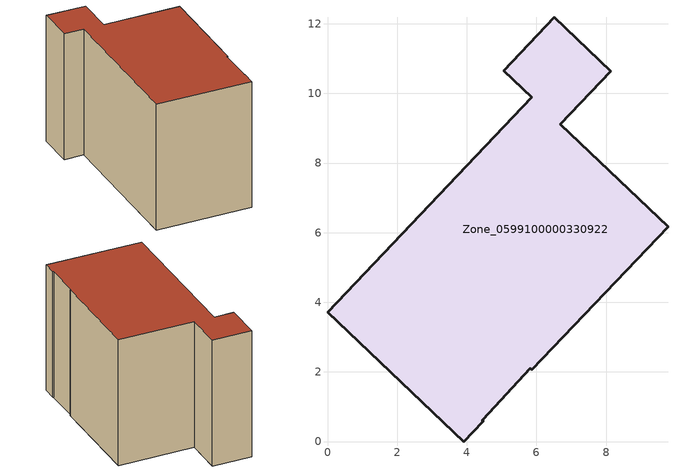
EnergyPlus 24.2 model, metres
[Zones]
Zone_0599100000330922
 floor ground (C_G): 5.87,2.06 5.83,2.11 4.46,0.63 4.45,0.57 3.91,0 0,3.72 5.87,9.89 5.06,10.65 6.51,12.18 8.13,10.64 6.68,9.12 9.78,6.17 z3.16
 wall outside (C_F): 5.87,2.06 9.78,6.17 6.68,9.12 8.13,10.64 6.51,12.18 5.06,10.65 5.87,9.89 0,3.72 3.91,0 4.45,0.57 4.46,0.63 5.83,2.11 5.87,2.06 z3.16:10.52
 roof outside (C_R): 5.83,2.11 5.87,2.06 9.78,6.17 6.68,9.12 8.13,10.64 6.51,12.18 5.06,10.65 5.87,9.89 0,3.72 3.91,0 4.45,0.57 4.46,0.63 z10.52
[BUILDING]
Pand.0599100000330922: North Axis=0; Terrain=City; Loads Convergence Tolerance Value=0.04; Temperature Convergence Tolerance Value=0.4; Solar Distribution=FullExterior; Maximum Number of Warmup Days=25; Minimum Number of Warmup Days=1
[Site:Location]
Rotterdam.The.Hague.AP_ZH_NLD Design_Conditions: Latitude=51.96; Longitude=4.45; Time Zone=1; Elevation=-4.5
[SITE:GROUNDTEMPERATURE:BUILDINGSURFACE]
18, 18, 18, 18, 18, 18, 18, 18, 18, 18, 18, 18
[MATERIAL] Thermal Absorptance=0.9; Solar Absorptance=0.7; Visible Absorptance=0.7
Name | Roughness | Thickness | Conductivity | Density | Specific Heat
G.TC.1975-1991 | MediumSmooth | 0.15 | 0.288461 | 540 | 1210
F.TC.1975-1991 | Rough | 0.3 | 0.230769 | 1920 | 840
R.TC.1975-1991 | MediumRough | 0.2 | 0.153846 | 1500 | 1000
[CONSTRUCTION]
C_G: G.TC.1975-1991
C_F: F.TC.1975-1991
C_R: R.TC.1975-1991
[ZONE]
Zone_0599100000330922: Type=1; Multiplier=1; Ceiling Height=Autocalculate; Volume=Autocalculate; Floor Area=autocalculate; Part of Total Floor Area=Yes
[ZONEINFILTRATION:DESIGNFLOWRATE]
Infil_Zone_0599100000330922: Zone or ZoneList or Space or SpaceList=Zone_0599100000330922; Schedule=AlwaysOn; Design Flow Rate Calculation Method=Flow/Area; Flow Rate per Floor Area=0.003; Constant Term Coefficient=1; Temperature Term Coefficient=0; Velocity Term Coefficient=0; Velocity Squared Term Coefficient=0
[HVACTEMPLATE:ZONE:IDEALLOADSAIRSYSTEM]
Zone_0599100000330922: Maximum Heating Supply Air Temperature=50; Minimum Cooling Supply Air Temperature=13; Maximum Heating Supply Air Humidity Ratio=0.0156; Minimum Cooling Supply Air Humidity Ratio=0.0077; Heating Limit=NoLimit; Cooling Limit=NoLimit; Dehumidification Control Type=ConstantSensibleHeatRatio; Cooling Sensible Heat Ratio=0.7; Dehumidification Setpoint=60; Humidification Control Type=None; Humidification Setpoint=30; Outdoor Air Method=None; Outdoor Air Flow Rate per Person=0.00944; Outdoor Air Flow Rate per Zone Floor Area=0; Outdoor Air Flow Rate per Zone=0; Demand Controlled Ventilation Type=None; Outdoor Air Economizer Type=NoEconomizer; Heat Recovery Type=None; Sensible Heat Recovery Effectiveness=0.7; Latent Heat Recovery Effectiveness=0.65
[ZONECONTROL:THERMOSTAT]
ThermostatControl_Zone_0599100000330922: Zone or ZoneList=Zone_0599100000330922; Control Type Schedule=DualSetpointControlType; Control 1=Thermostat_Zone_0599100000330922; Temperature Difference Between Cutout And Setpoint=0
[THERMOSTATSETPOINT:DUALSETPOINT]
Thermostat_Zone_0599100000330922: Heating Setpoint Temperature Schedule=HeatingSetpoint_Zone_0599100000330922; Cooling Setpoint Temperature Schedule=CoolingSetpoint_Zone_0599100000330922
[SCHEDULE:COMPACT]
HeatingSetpoint_Zone_0599100000330922: Through: 12/31, For: AllDays, Until: 24:00, 21
CoolingSetpoint_Zone_0599100000330922: Through: 12/31, For: AllDays, Until: 24:00, 24
DualSetpointControlType: Through: 12/31, For: AllDays, Until: 24:00, 4
AlwaysOn: Through: 12/31, For: AllDays, Until: 24:00, 1
